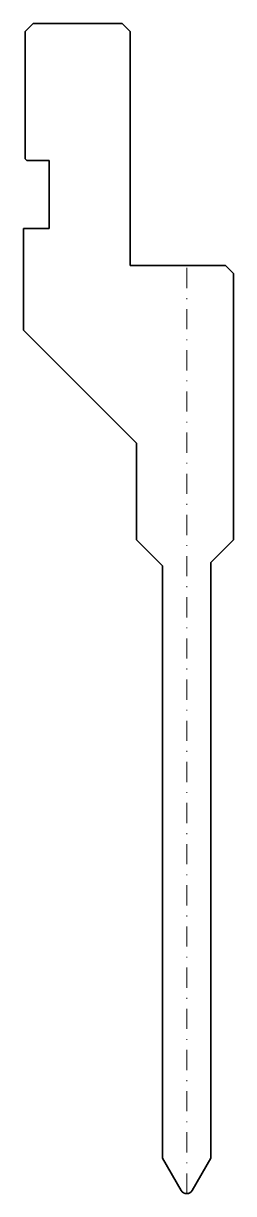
# Model space of a CAD drawing. Header units: millimetres. Extents: x -20 to 6, y 0 to 145.
import ezdxf

# ---------------------------------------------------------------- set-up
doc = ezdxf.new("R2010")
doc.units = ezdxf.units.MM
doc.header["$LTSCALE"] = 5
doc.linetypes.add('AUSGEZOGEN', pattern=[0])
doc.linetypes.add('DASHDOT', pattern=[1, 0.5, -0.25, 0, -0.25])
doc.layers.add('2', color=7, linetype='Continuous')

msp = doc.modelspace()

# ---------------------------------------------------------------- linework, layer by layer
at = {"layer": '2', "color": 7, "linetype": 'AUSGEZOGEN', "lineweight": 35}
for p, q in [((-20, 144), (-19, 145)), ((-19, 145), (-8, 145)), ((-8, 145), (-7, 144)), ((-20, 128.2), (-20, 144)), ((-7, 144), (-7, 115)), ((-19.8, 128), (-20, 128.2)), ((-17, 128), (-19.8, 128)), ((-17, 119.6), (-17, 128)), ((-20.2, 107), (-20.2, 119.6)), ((-20.2, 119.6), (-17, 119.6)), ((-7, 115), (4.8, 115)), ((4.8, 115), (5.8, 114)), ((5.8, 114), (5.8, 81)), ((-6.2, 93), (-20.2, 107)), ((-6.2, 81), (-6.2, 93)), ((-3, 77.8), (-6.2, 81)), ((5.8, 81), (3, 78.2)), ((-3, 4.4), (-3, 77.8)), ((3, 78.2), (3, 4.4)), ((-0.69, 0.4), (-3, 4.4)), ((3, 4.4), (0.69, 0.4))]:
    msp.add_line(p, q, dxfattribs=at)
at = {"layer": '2', "color": 7, "linetype": 'DASHDOT', "lineweight": 18}
msp.add_line((0, 0), (0, 115), dxfattribs=at)
at = {"layer": '2', "color": 7, "linetype": 'AUSGEZOGEN', "lineweight": 35}
msp.add_arc((0, 0.8), 0.8, 210, 330, dxfattribs=at)

doc.saveas('drawing.dxf')
